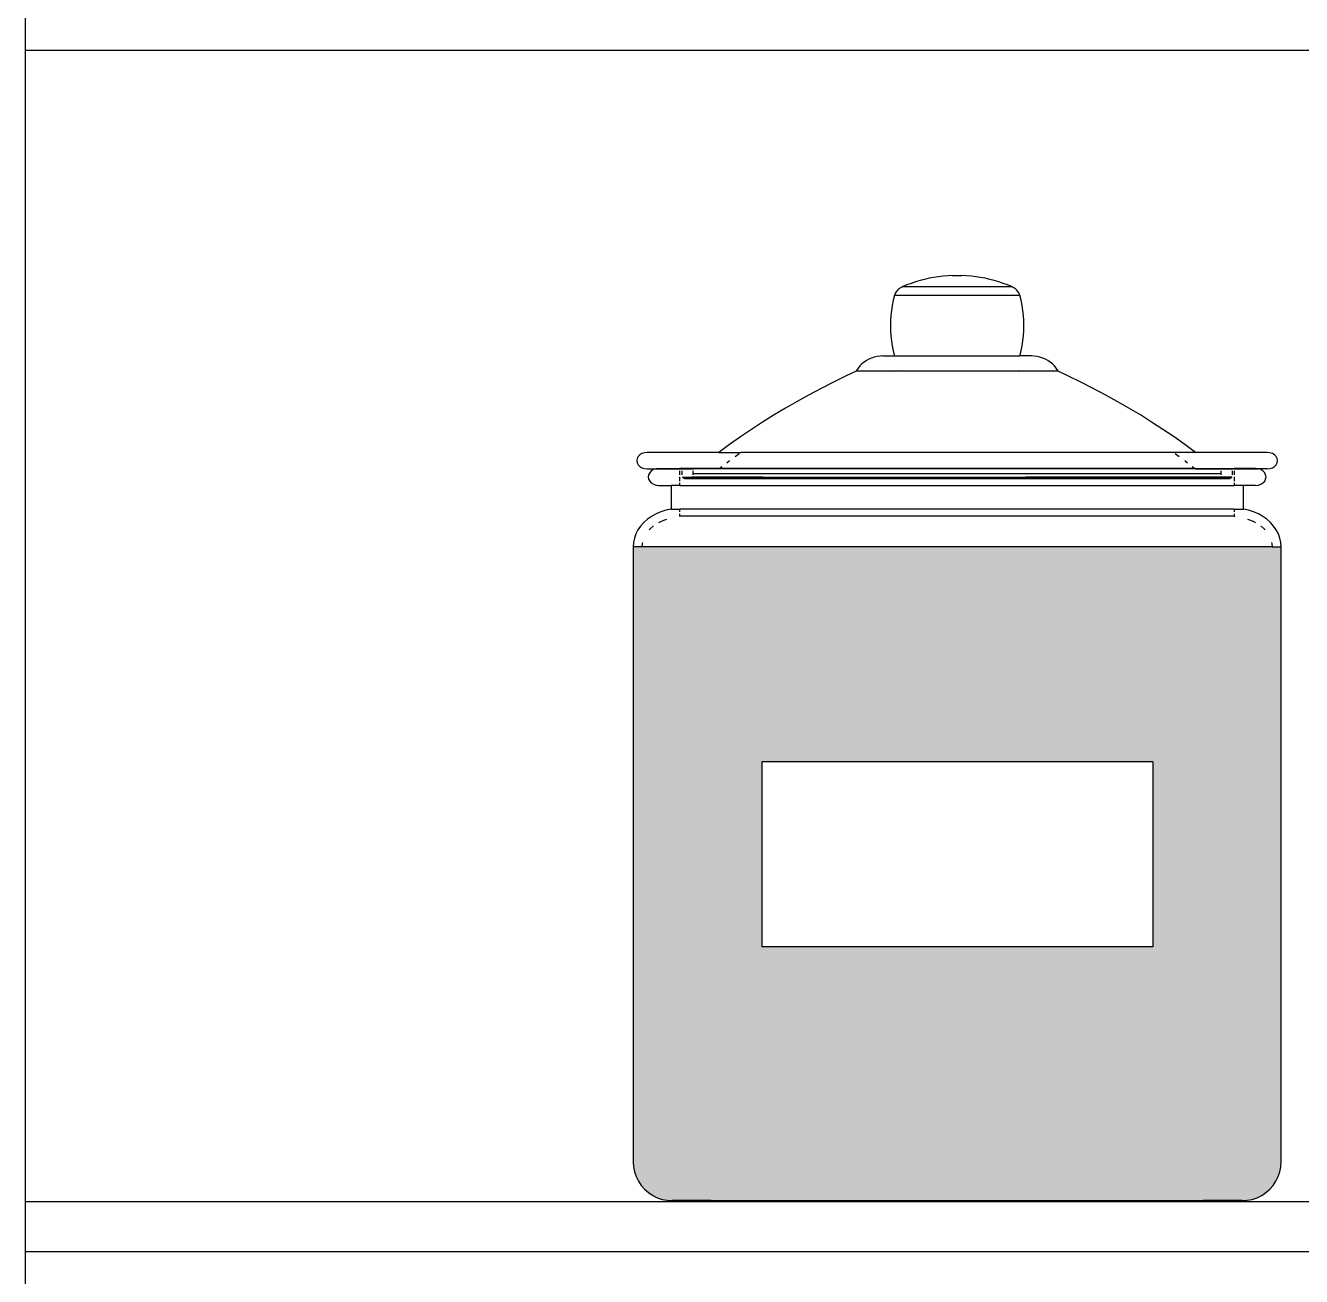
# Model space of a CAD drawing. Header units: millimetres. Extents: x 857 to 2168, y 576 to 1198.
# Drawn here: x 1490.87 to 1502.85, y 804.33 to 816.08 of the extents above; entities that cross this region are included whole.
import ezdxf

# ---------------------------------------------------------------- set-up
doc = ezdxf.new("R2010")
doc.units = ezdxf.units.MM
doc.layers.add('WAL', color=7, linetype='Continuous', lineweight=30)

msp = doc.modelspace()

# ---------------------------------------------------------------- hatches: boundary and pattern name
at = {"lineweight": -2, "true_color": 0xfac7ad}
h = msp.add_hatch(color=31, dxfattribs=at)
h.dxf.hatch_style = 1
h.paths.add_polyline_path([(1502.977, 833.707), (1502.893, 833.707), (1496.981, 833.707), (1496.896, 833.707), (1496.896, 827.935), (1496.899, 827.887), (1496.908, 827.84), (1496.924, 827.795), (1496.945, 827.752), (1496.972, 827.712), (1497.003, 827.676), (1497.039, 827.645), (1497.079, 827.618), (1497.122, 827.597), (1497.134, 827.593), (1502.74, 827.593), (1502.752, 827.597), (1502.794, 827.618), (1502.834, 827.645), (1502.87, 827.676), (1502.902, 827.712), (1502.928, 827.752), (1502.95, 827.795), (1502.965, 827.84), (1502.974, 827.887), (1502.977, 827.935)])
h.paths.add_polyline_path([(1501.772, 829.952), (1498.101, 829.952), (1498.101, 831.69), (1501.772, 831.69)], flags=16)
h.paths.add_polyline_path([(1509.928, 833.707), (1509.843, 833.707), (1503.931, 833.707), (1503.846, 833.707), (1503.846, 827.935), (1503.849, 827.887), (1503.859, 827.84), (1503.874, 827.795), (1503.895, 827.752), (1503.922, 827.712), (1503.953, 827.676), (1503.989, 827.645), (1504.029, 827.618), (1504.072, 827.597), (1504.084, 827.593), (1509.69, 827.593), (1509.702, 827.597), (1509.745, 827.618), (1509.784, 827.645), (1509.82, 827.676), (1509.852, 827.712), (1509.879, 827.752), (1509.9, 827.795), (1509.915, 827.84), (1509.924, 827.887), (1509.928, 827.935)])
h.paths.add_polyline_path([(1505.052, 829.952), (1505.052, 831.69), (1508.722, 831.69), (1508.722, 829.952)], flags=16)
h.paths.add_polyline_path([(1516.687, 827.795), (1516.702, 827.84), (1516.712, 827.887), (1516.715, 827.935), (1516.715, 832.187), (1510.634, 832.187), (1510.634, 827.935), (1510.637, 827.887), (1510.646, 827.84), (1510.661, 827.795), (1510.683, 827.752), (1510.709, 827.712), (1510.741, 827.676), (1510.777, 827.645), (1510.816, 827.618), (1510.859, 827.597), (1510.871, 827.593), (1516.477, 827.593), (1516.489, 827.597), (1516.532, 827.618), (1516.572, 827.645), (1516.608, 827.676), (1516.639, 827.712), (1516.666, 827.752)])
h.paths.add_polyline_path([(1511.839, 829.192), (1511.839, 830.93), (1515.509, 830.93), (1515.509, 829.192)], flags=16)
h.paths.add_polyline_path([(1523.665, 832.187), (1517.584, 832.187), (1517.584, 827.935), (1517.587, 827.887), (1517.596, 827.84), (1517.612, 827.795), (1517.633, 827.752), (1517.659, 827.712), (1517.691, 827.676), (1517.727, 827.645), (1517.767, 827.618), (1517.81, 827.597), (1517.822, 827.593), (1523.427, 827.593), (1523.439, 827.597), (1523.482, 827.618), (1523.522, 827.645), (1523.558, 827.676), (1523.59, 827.712), (1523.616, 827.752), (1523.637, 827.795), (1523.653, 827.84), (1523.662, 827.887), (1523.665, 827.935)])
h.paths.add_polyline_path([(1518.789, 829.192), (1518.789, 830.93), (1522.46, 830.93), (1522.46, 829.192)], flags=16)
h.paths.add_polyline_path([(1504.216, 820.919), (1498.134, 820.919), (1498.134, 816.667), (1498.137, 816.619), (1498.147, 816.573), (1498.162, 816.527), (1498.183, 816.484), (1498.21, 816.444), (1498.241, 816.409), (1504.108, 816.409), (1504.14, 816.444), (1504.167, 816.484), (1504.188, 816.527), (1504.203, 816.573), (1504.212, 816.619), (1504.216, 816.667)])
h.paths.add_polyline_path([(1503.01, 817.924), (1499.34, 817.924), (1499.34, 819.662), (1503.01, 819.662)], flags=16)
h.paths.add_polyline_path([(1524.903, 822.439), (1524.819, 822.439), (1518.906, 822.439), (1518.822, 822.439), (1518.822, 816.667), (1518.825, 816.619), (1518.834, 816.573), (1518.85, 816.527), (1518.871, 816.484), (1518.897, 816.444), (1518.929, 816.409), (1524.796, 816.409), (1524.828, 816.444), (1524.854, 816.484), (1524.875, 816.527), (1524.891, 816.573), (1524.9, 816.619), (1524.903, 816.667)])
h.paths.add_polyline_path([(1523.698, 820.422), (1523.698, 818.684), (1520.027, 818.684), (1520.027, 820.422)], flags=16)
h.paths.add_polyline_path([(1511.166, 820.919), (1505.084, 820.919), (1505.084, 816.667), (1505.087, 816.619), (1505.097, 816.573), (1505.112, 816.527), (1505.133, 816.484), (1505.16, 816.444), (1505.192, 816.409), (1511.059, 816.409), (1511.09, 816.444), (1511.117, 816.484), (1511.138, 816.527), (1511.153, 816.573), (1511.163, 816.619), (1511.166, 816.667)])
h.paths.add_polyline_path([(1506.29, 817.924), (1506.29, 819.662), (1509.96, 819.662), (1509.96, 817.924)], flags=16)
h.paths.add_polyline_path([(1517.953, 822.439), (1517.869, 822.439), (1511.956, 822.439), (1511.872, 822.439), (1511.872, 816.667), (1511.875, 816.619), (1511.884, 816.573), (1511.9, 816.527), (1511.921, 816.484), (1511.947, 816.444), (1511.979, 816.409), (1517.846, 816.409), (1517.878, 816.444), (1517.904, 816.484), (1517.925, 816.527), (1517.941, 816.573), (1517.95, 816.619), (1517.953, 816.667)])
h.paths.add_polyline_path([(1513.077, 818.684), (1513.077, 820.422), (1516.748, 820.422), (1516.748, 818.684)], flags=16)
h.paths.add_polyline_path([(1502.654, 811.183), (1502.57, 811.183), (1496.658, 811.183), (1496.573, 811.183), (1496.573, 805.411), (1496.576, 805.363), (1496.585, 805.316), (1496.601, 805.271), (1496.622, 805.228), (1496.649, 805.188), (1496.68, 805.152), (1496.716, 805.12), (1496.756, 805.094), (1496.799, 805.073), (1496.844, 805.057), (1496.891, 805.048), (1496.939, 805.045), (1497.304, 805.045), (1501.923, 805.045), (1502.289, 805.045), (1502.336, 805.048), (1502.383, 805.057), (1502.429, 805.073), (1502.472, 805.094), (1502.511, 805.12), (1502.547, 805.152), (1502.579, 805.188), (1502.605, 805.228), (1502.627, 805.271), (1502.642, 805.316), (1502.651, 805.363), (1502.654, 805.411)])
h.paths.add_polyline_path([(1497.779, 807.428), (1497.779, 809.165), (1501.449, 809.165), (1501.449, 807.428)], flags=16)
h.paths.add_polyline_path([(1509.605, 811.183), (1509.52, 811.183), (1503.608, 811.183), (1503.523, 811.183), (1503.523, 805.411), (1503.526, 805.363), (1503.536, 805.316), (1503.551, 805.271), (1503.572, 805.228), (1503.599, 805.188), (1503.63, 805.152), (1503.666, 805.12), (1503.706, 805.094), (1503.749, 805.073), (1503.794, 805.057), (1503.841, 805.048), (1503.889, 805.045), (1504.254, 805.045), (1508.874, 805.045), (1509.239, 805.045), (1509.287, 805.048), (1509.334, 805.057), (1509.379, 805.073), (1509.422, 805.094), (1509.462, 805.12), (1509.498, 805.152), (1509.529, 805.188), (1509.556, 805.228), (1509.577, 805.271), (1509.592, 805.316), (1509.602, 805.363), (1509.605, 805.411)])
h.paths.add_polyline_path([(1504.729, 807.428), (1504.729, 809.165), (1508.399, 809.165), (1508.399, 807.428)], flags=16)
h.paths.add_polyline_path([(1516.392, 809.662), (1510.311, 809.662), (1510.311, 805.411), (1510.314, 805.363), (1510.323, 805.316), (1510.338, 805.271), (1510.36, 805.228), (1510.386, 805.188), (1510.418, 805.152), (1510.454, 805.12), (1510.493, 805.094), (1510.536, 805.073), (1510.582, 805.057), (1510.629, 805.048), (1510.676, 805.045), (1511.042, 805.045), (1515.661, 805.045), (1516.026, 805.045), (1516.074, 805.048), (1516.121, 805.057), (1516.166, 805.073), (1516.209, 805.094), (1516.249, 805.12), (1516.285, 805.152), (1516.316, 805.188), (1516.343, 805.228), (1516.364, 805.271), (1516.38, 805.316), (1516.389, 805.363), (1516.392, 805.411)])
h.paths.add_polyline_path([(1511.516, 806.668), (1511.516, 808.405), (1515.187, 808.405), (1515.187, 806.668)], flags=16)
h.paths.add_polyline_path([(1523.293, 805.228), (1523.314, 805.271), (1523.33, 805.316), (1523.339, 805.363), (1523.342, 805.411), (1523.342, 809.662), (1517.261, 809.662), (1517.261, 805.411), (1517.264, 805.363), (1517.273, 805.316), (1517.289, 805.271), (1517.31, 805.228), (1517.336, 805.188), (1517.368, 805.152), (1517.404, 805.12), (1517.444, 805.094), (1517.487, 805.073), (1517.532, 805.057), (1517.579, 805.048), (1517.627, 805.045), (1517.992, 805.045), (1522.611, 805.045), (1522.976, 805.045), (1523.024, 805.048), (1523.071, 805.057), (1523.116, 805.073), (1523.159, 805.094), (1523.199, 805.12), (1523.235, 805.152), (1523.267, 805.188)])
h.paths.add_polyline_path([(1518.466, 806.668), (1518.466, 808.405), (1522.137, 808.405), (1522.137, 806.668)], flags=16)
h.paths.add_polyline_path([(1502.685, 798.37), (1496.604, 798.37), (1496.604, 794.118), (1496.607, 794.071), (1496.616, 794.024), (1496.631, 793.978), (1496.653, 793.935), (1496.679, 793.896), (1496.711, 793.86), (1502.578, 793.86), (1502.609, 793.896), (1502.636, 793.935), (1502.657, 793.978), (1502.672, 794.024), (1502.682, 794.071), (1502.685, 794.118)])
h.paths.add_polyline_path([(1497.809, 795.375), (1497.809, 797.113), (1501.479, 797.113), (1501.479, 795.375)], flags=16)
h.paths.add_polyline_path([(1509.635, 798.37), (1503.554, 798.37), (1503.554, 794.118), (1503.557, 794.071), (1503.566, 794.024), (1503.582, 793.978), (1503.603, 793.935), (1503.629, 793.896), (1503.661, 793.86), (1509.528, 793.86), (1509.56, 793.896), (1509.586, 793.935), (1509.607, 793.978), (1509.623, 794.024), (1509.632, 794.071), (1509.635, 794.118)])
h.paths.add_polyline_path([(1504.759, 795.375), (1504.759, 797.113), (1508.43, 797.113), (1508.43, 795.375)], flags=16)
h.paths.add_polyline_path([(1516.422, 799.89), (1516.338, 799.89), (1510.426, 799.89), (1510.341, 799.89), (1510.341, 794.118), (1510.344, 794.071), (1510.354, 794.024), (1510.369, 793.978), (1510.39, 793.935), (1510.417, 793.896), (1510.448, 793.86), (1516.315, 793.86), (1516.347, 793.896), (1516.373, 793.935), (1516.395, 793.978), (1516.41, 794.024), (1516.419, 794.071), (1516.422, 794.118)])
h.paths.add_polyline_path([(1511.547, 796.136), (1511.547, 797.873), (1515.217, 797.873), (1515.217, 796.136)], flags=16)
h.paths.add_polyline_path([(1523.373, 799.89), (1523.288, 799.89), (1517.376, 799.89), (1517.291, 799.89), (1517.291, 794.118), (1517.294, 794.071), (1517.304, 794.024), (1517.319, 793.978), (1517.34, 793.935), (1517.367, 793.896), (1517.398, 793.86), (1523.266, 793.86), (1523.297, 793.896), (1523.324, 793.935), (1523.345, 793.978), (1523.36, 794.024), (1523.37, 794.071), (1523.373, 794.118)])
h.paths.add_polyline_path([(1522.167, 796.136), (1518.497, 796.136), (1518.497, 797.873), (1522.167, 797.873)], flags=16)
at = {"layer": 'WAL', "lineweight": -2, "true_color": 0xd56c9f}
h = msp.add_hatch(dxfattribs=at)
h.set_pattern_fill('GOST_GROUND', color=233, scale=0.75)
h.set_pattern_definition([(45, (-730.247, 1925.7245), (10.606602, 0), [15]), (45, (-727.997, 1925.7245), (10.606602, 0), [15]), (45, (-725.747, 1925.7245), (10.606602, 0), [15])])
h.paths.add_polyline_path([(1533.814, 870.639), (1490.869, 870.639), (1490.869, 841.222), (1529.406, 841.222, 0.496712), (1529.406, 840.282), (1490.869, 840.282), (1490.869, 838.402), (1529.406, 838.402), (1529.406, 793.756), (1490.869, 793.756), (1490.869, 791.876), (1529.428, 791.876, 0.569305), (1529.428, 790.936), (1490.869, 790.936), (1490.869, 762.34), (1533.814, 762.34), (1533.814, 789.996)])

# ---------------------------------------------------------------- linework, layer by layer
at = {"layer": 'WAL', "lineweight": -2}
for p, q in [((1490.869, 793.756), (1490.869, 838.402)), ((1529.406, 815.844), (1490.869, 815.844)), ((1499.224, 813.672), (1499.183, 813.658)), ((1499.224, 813.672), (1499.183, 813.658)), ((1499.265, 813.684), (1499.224, 813.672)), ((1499.265, 813.684), (1499.224, 813.672)), ((1499.307, 813.695), (1499.265, 813.684)), ((1499.307, 813.695), (1499.265, 813.684)), ((1499.35, 813.705), (1499.307, 813.695)), ((1499.35, 813.705), (1499.307, 813.695)), ((1499.393, 813.713), (1499.35, 813.705)), ((1499.393, 813.713), (1499.35, 813.705)), ((1499.437, 813.72), (1499.393, 813.713)), ((1499.437, 813.72), (1499.393, 813.713)), ((1499.481, 813.725), (1499.437, 813.72)), ((1499.481, 813.725), (1499.437, 813.72)), ((1499.525, 813.729), (1499.481, 813.725)), ((1499.525, 813.729), (1499.481, 813.725)), ((1499.569, 813.732), (1499.525, 813.729)), ((1499.569, 813.732), (1499.525, 813.729)), ((1499.569, 813.732), (1499.658, 813.732)), ((1499.569, 813.732), (1499.658, 813.732)), ((1499.702, 813.729), (1499.658, 813.732)), ((1499.702, 813.729), (1499.658, 813.732)), ((1499.747, 813.725), (1499.702, 813.729)), ((1499.747, 813.725), (1499.702, 813.729)), ((1499.79, 813.72), (1499.747, 813.725)), ((1499.79, 813.72), (1499.747, 813.725)), ((1499.834, 813.713), (1499.79, 813.72)), ((1499.834, 813.713), (1499.79, 813.72)), ((1499.877, 813.705), (1499.834, 813.713)), ((1499.877, 813.705), (1499.834, 813.713)), ((1499.92, 813.695), (1499.877, 813.705)), ((1499.92, 813.695), (1499.877, 813.705)), ((1499.962, 813.684), (1499.92, 813.695)), ((1499.962, 813.684), (1499.92, 813.695)), ((1500.004, 813.672), (1499.962, 813.684)), ((1500.004, 813.672), (1499.962, 813.684)), ((1500.045, 813.658), (1500.004, 813.672)), ((1500.045, 813.658), (1500.004, 813.672)), ((1499.029, 813.554), (1499.026, 813.546)), ((1499.029, 813.554), (1499.026, 813.546)), ((1499.032, 813.562), (1499.029, 813.554)), ((1499.032, 813.562), (1499.029, 813.554)), ((1499.036, 813.57), (1499.032, 813.562)), ((1499.036, 813.57), (1499.032, 813.562)), ((1499.041, 813.578), (1499.036, 813.57)), ((1499.041, 813.578), (1499.036, 813.57)), ((1499.047, 813.586), (1499.041, 813.578)), ((1499.047, 813.586), (1499.041, 813.578)), ((1499.053, 813.593), (1499.047, 813.586)), ((1499.053, 813.593), (1499.047, 813.586)), ((1499.06, 813.6), (1499.053, 813.593)), ((1499.06, 813.6), (1499.053, 813.593)), ((1499.068, 813.606), (1499.06, 813.6)), ((1499.068, 813.606), (1499.06, 813.6)), ((1499.076, 813.612), (1499.068, 813.606)), ((1499.076, 813.612), (1499.068, 813.606)), ((1499.084, 813.617), (1499.076, 813.612)), ((1499.084, 813.617), (1499.076, 813.612)), ((1499.093, 813.622), (1499.084, 813.617)), ((1499.093, 813.622), (1499.084, 813.617)), ((1499.103, 813.627), (1499.093, 813.622)), ((1499.103, 813.627), (1499.093, 813.622)), ((1499.142, 813.643), (1499.103, 813.627)), ((1499.142, 813.643), (1499.103, 813.627)), ((1499.103, 813.627), (1500.125, 813.627)), ((1499.103, 813.627), (1500.125, 813.627)), ((1499.183, 813.658), (1499.142, 813.643)), ((1499.183, 813.658), (1499.142, 813.643)), ((1500.085, 813.643), (1500.045, 813.658)), ((1500.085, 813.643), (1500.045, 813.658)), ((1500.125, 813.627), (1500.085, 813.643)), ((1500.125, 813.627), (1500.085, 813.643)), ((1500.134, 813.622), (1500.125, 813.627)), ((1500.134, 813.622), (1500.125, 813.627)), ((1500.143, 813.617), (1500.134, 813.622)), ((1500.143, 813.617), (1500.134, 813.622)), ((1500.152, 813.612), (1500.143, 813.617)), ((1500.152, 813.612), (1500.143, 813.617)), ((1500.16, 813.606), (1500.152, 813.612)), ((1500.16, 813.606), (1500.152, 813.612)), ((1500.167, 813.6), (1500.16, 813.606)), ((1500.167, 813.6), (1500.16, 813.606)), ((1500.174, 813.593), (1500.167, 813.6)), ((1500.174, 813.593), (1500.167, 813.6)), ((1500.181, 813.586), (1500.174, 813.593)), ((1500.181, 813.586), (1500.174, 813.593)), ((1500.186, 813.578), (1500.181, 813.586)), ((1500.186, 813.578), (1500.181, 813.586)), ((1500.191, 813.57), (1500.186, 813.578)), ((1500.191, 813.57), (1500.186, 813.578)), ((1500.195, 813.562), (1500.191, 813.57)), ((1500.195, 813.562), (1500.191, 813.57)), ((1500.199, 813.554), (1500.195, 813.562)), ((1500.199, 813.554), (1500.195, 813.562)), ((1500.201, 813.546), (1500.199, 813.554)), ((1500.201, 813.546), (1500.199, 813.554)), ((1499.005, 813.451), (1498.997, 813.404)), ((1499.005, 813.451), (1498.997, 813.404)), ((1499.014, 813.499), (1499.005, 813.451)), ((1499.014, 813.499), (1499.005, 813.451)), ((1499.026, 813.546), (1499.014, 813.499)), ((1499.026, 813.546), (1499.014, 813.499)), ((1499.026, 813.546), (1500.201, 813.546)), ((1499.026, 813.546), (1500.201, 813.546)), ((1500.213, 813.499), (1500.201, 813.546)), ((1500.213, 813.499), (1500.201, 813.546)), ((1500.223, 813.451), (1500.213, 813.499)), ((1500.223, 813.451), (1500.213, 813.499)), ((1500.23, 813.404), (1500.223, 813.451)), ((1500.23, 813.404), (1500.223, 813.451)), ((1498.989, 813.309), (1498.988, 813.261)), ((1498.989, 813.309), (1498.988, 813.261)), ((1498.992, 813.356), (1498.989, 813.309)), ((1498.992, 813.356), (1498.989, 813.309)), ((1498.997, 813.404), (1498.992, 813.356)), ((1498.997, 813.404), (1498.992, 813.356)), ((1500.236, 813.356), (1500.23, 813.404)), ((1500.236, 813.356), (1500.23, 813.404)), ((1500.239, 813.309), (1500.236, 813.356)), ((1500.239, 813.309), (1500.236, 813.356)), ((1500.24, 813.261), (1500.239, 813.309)), ((1500.24, 813.261), (1500.239, 813.309)), ((1498.988, 813.261), (1498.989, 813.213)), ((1498.988, 813.261), (1498.989, 813.213)), ((1498.989, 813.213), (1498.992, 813.165)), ((1498.989, 813.213), (1498.992, 813.165)), ((1500.236, 813.165), (1500.239, 813.213)), ((1500.236, 813.165), (1500.239, 813.213)), ((1500.239, 813.213), (1500.24, 813.261)), ((1500.239, 813.213), (1500.24, 813.261)), ((1498.992, 813.165), (1498.997, 813.117)), ((1498.992, 813.165), (1498.997, 813.117)), ((1498.997, 813.117), (1499.005, 813.07)), ((1498.997, 813.117), (1499.005, 813.07)), ((1499.005, 813.07), (1499.014, 813.023)), ((1499.005, 813.07), (1499.014, 813.023)), ((1500.213, 813.023), (1500.223, 813.07)), ((1500.213, 813.023), (1500.223, 813.07)), ((1500.223, 813.07), (1500.23, 813.117)), ((1500.223, 813.07), (1500.23, 813.117)), ((1500.23, 813.117), (1500.236, 813.165)), ((1500.23, 813.117), (1500.236, 813.165)), ((1498.811, 812.956), (1498.786, 812.946)), ((1498.811, 812.956), (1498.786, 812.946)), ((1498.836, 812.965), (1498.811, 812.956)), ((1498.836, 812.965), (1498.811, 812.956)), ((1498.863, 812.971), (1498.836, 812.965)), ((1498.863, 812.971), (1498.836, 812.965)), ((1498.89, 812.975), (1498.863, 812.971)), ((1498.89, 812.975), (1498.863, 812.971)), ((1498.917, 812.976), (1498.89, 812.975)), ((1498.917, 812.976), (1498.89, 812.975)), ((1498.917, 812.976), (1499.026, 812.976)), ((1498.917, 812.976), (1499.026, 812.976)), ((1499.014, 813.023), (1499.026, 812.976)), ((1499.014, 813.023), (1499.026, 812.976)), ((1499.026, 812.976), (1500.201, 812.976)), ((1499.026, 812.976), (1500.201, 812.976)), ((1500.201, 812.976), (1500.213, 813.023)), ((1500.201, 812.976), (1500.213, 813.023)), ((1500.31, 812.976), (1500.201, 812.976)), ((1500.31, 812.976), (1500.201, 812.976)), ((1500.337, 812.975), (1500.31, 812.976)), ((1500.337, 812.975), (1500.31, 812.976)), ((1500.364, 812.971), (1500.337, 812.975)), ((1500.364, 812.971), (1500.337, 812.975)), ((1500.391, 812.965), (1500.364, 812.971)), ((1500.391, 812.965), (1500.364, 812.971)), ((1500.417, 812.956), (1500.391, 812.965)), ((1500.417, 812.956), (1500.391, 812.965)), ((1500.442, 812.946), (1500.417, 812.956)), ((1500.442, 812.946), (1500.417, 812.956)), ((1498.665, 812.832), (1498.567, 812.786)), ((1498.665, 812.832), (1498.567, 812.786)), ((1498.669, 812.84), (1498.665, 812.832)), ((1498.669, 812.84), (1498.665, 812.832)), ((1499.025, 812.832), (1498.665, 812.832)), ((1499.025, 812.832), (1498.665, 812.832)), ((1498.684, 812.862), (1498.669, 812.84)), ((1498.684, 812.862), (1498.669, 812.84)), ((1498.701, 812.882), (1498.684, 812.862)), ((1498.701, 812.882), (1498.684, 812.862)), ((1498.719, 812.901), (1498.701, 812.882)), ((1498.719, 812.901), (1498.701, 812.882)), ((1498.74, 812.918), (1498.719, 812.901)), ((1498.74, 812.918), (1498.719, 812.901)), ((1498.762, 812.933), (1498.74, 812.918)), ((1498.762, 812.933), (1498.74, 812.918)), ((1498.786, 812.946), (1498.762, 812.933)), ((1498.786, 812.946), (1498.762, 812.933)), ((1499.025, 812.832), (1499.046, 812.84)), ((1499.025, 812.832), (1499.046, 812.84)), ((1500.203, 812.832), (1499.025, 812.832)), ((1500.203, 812.832), (1499.025, 812.832)), ((1500.182, 812.84), (1500.203, 812.832)), ((1500.182, 812.84), (1500.203, 812.832)), ((1500.562, 812.832), (1500.203, 812.832)), ((1500.562, 812.832), (1500.203, 812.832)), ((1500.465, 812.933), (1500.442, 812.946)), ((1500.465, 812.933), (1500.442, 812.946)), ((1500.488, 812.918), (1500.465, 812.933)), ((1500.488, 812.918), (1500.465, 812.933)), ((1500.508, 812.901), (1500.488, 812.918)), ((1500.508, 812.901), (1500.488, 812.918)), ((1500.527, 812.882), (1500.508, 812.901)), ((1500.527, 812.882), (1500.508, 812.901)), ((1500.544, 812.862), (1500.527, 812.882)), ((1500.544, 812.862), (1500.527, 812.882)), ((1500.558, 812.84), (1500.544, 812.862)), ((1500.558, 812.84), (1500.544, 812.862)), ((1500.562, 812.832), (1500.558, 812.84)), ((1500.562, 812.832), (1500.558, 812.84)), ((1500.66, 812.786), (1500.562, 812.832)), ((1500.66, 812.786), (1500.562, 812.832)), ((1498.452, 812.73), (1498.338, 812.672)), ((1498.452, 812.73), (1498.338, 812.672)), ((1498.567, 812.786), (1498.452, 812.73)), ((1498.567, 812.786), (1498.452, 812.73)), ((1500.776, 812.73), (1500.66, 812.786)), ((1500.776, 812.73), (1500.66, 812.786)), ((1500.89, 812.672), (1500.776, 812.73)), ((1500.89, 812.672), (1500.776, 812.73)), ((1498.225, 812.612), (1498.113, 812.55)), ((1498.225, 812.612), (1498.113, 812.55)), ((1498.338, 812.672), (1498.225, 812.612)), ((1498.338, 812.672), (1498.225, 812.612)), ((1501.003, 812.612), (1500.89, 812.672)), ((1501.003, 812.612), (1500.89, 812.672)), ((1501.114, 812.55), (1501.003, 812.612)), ((1501.114, 812.55), (1501.003, 812.612)), ((1498.003, 812.487), (1497.895, 812.422)), ((1498.003, 812.487), (1497.895, 812.422)), ((1498.113, 812.55), (1498.003, 812.487)), ((1498.113, 812.55), (1498.003, 812.487)), ((1501.224, 812.487), (1501.114, 812.55)), ((1501.224, 812.487), (1501.114, 812.55)), ((1501.333, 812.422), (1501.224, 812.487)), ((1501.333, 812.422), (1501.224, 812.487)), ((1497.788, 812.355), (1497.683, 812.286)), ((1497.788, 812.355), (1497.683, 812.286)), ((1497.895, 812.422), (1497.788, 812.355)), ((1497.895, 812.422), (1497.788, 812.355)), ((1501.439, 812.355), (1501.333, 812.422)), ((1501.439, 812.355), (1501.333, 812.422)), ((1501.545, 812.286), (1501.439, 812.355)), ((1501.545, 812.286), (1501.439, 812.355)), ((1497.683, 812.286), (1497.579, 812.216)), ((1497.683, 812.286), (1497.579, 812.216)), ((1501.649, 812.216), (1501.545, 812.286)), ((1501.649, 812.216), (1501.545, 812.286)), ((1497.477, 812.144), (1497.376, 812.071)), ((1497.477, 812.144), (1497.376, 812.071)), ((1497.579, 812.216), (1497.477, 812.144)), ((1497.579, 812.216), (1497.477, 812.144)), ((1501.751, 812.144), (1501.649, 812.216)), ((1501.751, 812.144), (1501.649, 812.216)), ((1501.851, 812.071), (1501.751, 812.144)), ((1501.851, 812.071), (1501.751, 812.144)), ((1496.61, 812.014), (1496.606, 811.994)), ((1496.61, 812.014), (1496.606, 811.994)), ((1496.606, 811.994), (1496.61, 811.974)), ((1496.606, 811.994), (1496.61, 811.974)), ((1496.619, 812.032), (1496.61, 812.014)), ((1496.619, 812.032), (1496.61, 812.014)), ((1496.635, 812.048), (1496.619, 812.032)), ((1496.635, 812.048), (1496.619, 812.032)), ((1496.655, 812.06), (1496.635, 812.048)), ((1496.655, 812.06), (1496.635, 812.048)), ((1496.678, 812.068), (1496.655, 812.06)), ((1496.678, 812.068), (1496.655, 812.06)), ((1496.703, 812.071), (1496.678, 812.068)), ((1496.703, 812.071), (1496.678, 812.068)), ((1497.376, 812.071), (1496.703, 812.071)), ((1497.376, 812.071), (1496.703, 812.071)), ((1497.376, 812.071), (1497.583, 812.071)), ((1497.376, 812.071), (1497.583, 812.071)), ((1497.451, 811.974), (1497.477, 811.994)), ((1497.451, 811.974), (1497.477, 811.994)), ((1497.529, 812.032), (1497.568, 812.06)), ((1497.529, 812.032), (1497.568, 812.06)), ((1497.579, 812.068), (1497.583, 812.071)), ((1497.579, 812.068), (1497.583, 812.071)), ((1501.645, 812.071), (1497.583, 812.071)), ((1501.645, 812.071), (1497.583, 812.071)), ((1501.645, 812.071), (1501.648, 812.068)), ((1501.851, 812.071), (1501.645, 812.071)), ((1501.645, 812.071), (1501.648, 812.068)), ((1501.851, 812.071), (1501.645, 812.071)), ((1501.659, 812.06), (1501.698, 812.032)), ((1501.659, 812.06), (1501.698, 812.032)), ((1501.75, 811.994), (1501.776, 811.974)), ((1501.75, 811.994), (1501.776, 811.974)), ((1502.524, 812.071), (1501.851, 812.071)), ((1502.524, 812.071), (1501.851, 812.071)), ((1502.549, 812.068), (1502.524, 812.071)), ((1502.549, 812.068), (1502.524, 812.071)), ((1502.573, 812.06), (1502.549, 812.068)), ((1502.573, 812.06), (1502.549, 812.068)), ((1502.593, 812.048), (1502.573, 812.06)), ((1502.593, 812.048), (1502.573, 812.06)), ((1502.608, 812.032), (1502.593, 812.048)), ((1502.608, 812.032), (1502.593, 812.048)), ((1502.618, 812.014), (1502.608, 812.032)), ((1502.618, 812.014), (1502.608, 812.032)), ((1502.621, 811.994), (1502.618, 812.014)), ((1502.621, 811.994), (1502.618, 812.014)), ((1502.618, 811.974), (1502.621, 811.994)), ((1502.618, 811.974), (1502.621, 811.994)), ((1496.61, 811.974), (1496.619, 811.955)), ((1496.61, 811.974), (1496.619, 811.955)), ((1496.619, 811.955), (1496.635, 811.939)), ((1496.619, 811.955), (1496.635, 811.939)), ((1496.635, 811.939), (1496.655, 811.927)), ((1496.635, 811.939), (1496.655, 811.927)), ((1496.655, 811.927), (1496.678, 811.919)), ((1496.655, 811.927), (1496.678, 811.919)), ((1496.678, 811.919), (1496.703, 811.917)), ((1496.678, 811.919), (1496.703, 811.917)), ((1496.703, 811.917), (1496.787, 811.917)), ((1496.703, 811.917), (1496.787, 811.917)), ((1496.728, 811.88), (1496.718, 811.86)), ((1496.728, 811.88), (1496.718, 811.86)), ((1496.743, 811.896), (1496.728, 811.88)), ((1496.743, 811.896), (1496.728, 811.88)), ((1496.763, 811.909), (1496.743, 811.896)), ((1496.763, 811.909), (1496.743, 811.896)), ((1496.787, 811.917), (1496.763, 811.909)), ((1496.787, 811.917), (1496.763, 811.909)), ((1496.788, 811.917), (1496.787, 811.917)), ((1496.788, 811.917), (1496.787, 811.917)), ((1496.812, 811.919), (1496.788, 811.917)), ((1496.812, 811.919), (1496.788, 811.917)), ((1496.788, 811.917), (1497.012, 811.917)), ((1496.788, 811.917), (1497.012, 811.917)), ((1496.812, 811.919), (1497.012, 811.919)), ((1496.812, 811.919), (1497.012, 811.919)), ((1497.012, 811.917), (1497.012, 811.919)), ((1497.38, 811.919), (1497.012, 811.919)), ((1497.376, 811.919), (1497.012, 811.919)), ((1497.012, 811.917), (1497.012, 811.919)), ((1497.38, 811.919), (1497.012, 811.919)), ((1497.376, 811.919), (1497.012, 811.919)), ((1497.012, 811.909), (1497.012, 811.917)), ((1497.012, 811.917), (1497.029, 811.917)), ((1497.012, 811.909), (1497.012, 811.917)), ((1497.012, 811.917), (1497.029, 811.917)), ((1497.012, 811.86), (1497.012, 811.896)), ((1497.012, 811.86), (1497.012, 811.896)), ((1497.029, 811.917), (1497.029, 811.909)), ((1497.029, 811.917), (1497.137, 811.917)), ((1497.029, 811.917), (1497.029, 811.909)), ((1497.029, 811.917), (1497.137, 811.917)), ((1497.029, 811.896), (1497.03, 811.86)), ((1497.029, 811.896), (1497.03, 811.86)), ((1497.135, 811.86), (1497.137, 811.873)), ((1497.135, 811.86), (1497.137, 811.873)), ((1497.137, 811.909), (1497.137, 811.917)), ((1497.376, 811.917), (1497.137, 811.917)), ((1497.137, 811.909), (1497.137, 811.917)), ((1497.376, 811.917), (1497.137, 811.917)), ((1497.137, 811.873), (1497.137, 811.896)), ((1497.137, 811.873), (1497.137, 811.896)), ((1497.137, 811.873), (1502.09, 811.873)), ((1497.137, 811.873), (1502.09, 811.873)), ((1497.376, 811.917), (1497.38, 811.919)), ((1497.376, 811.917), (1497.38, 811.919)), ((1501.851, 811.917), (1497.376, 811.917)), ((1501.851, 811.917), (1497.376, 811.917)), ((1497.38, 811.919), (1497.406, 811.939)), ((1497.38, 811.919), (1497.406, 811.939)), ((1501.848, 811.919), (1497.38, 811.919)), ((1501.848, 811.919), (1497.38, 811.919)), ((1501.821, 811.939), (1501.848, 811.919)), ((1501.821, 811.939), (1501.848, 811.919)), ((1501.848, 811.919), (1501.851, 811.917)), ((1501.848, 811.919), (1502.215, 811.919)), ((1501.848, 811.919), (1501.851, 811.917)), ((1501.848, 811.919), (1502.215, 811.919)), ((1501.851, 811.917), (1502.09, 811.917)), ((1501.851, 811.917), (1502.09, 811.917)), ((1502.09, 811.917), (1502.09, 811.909)), ((1502.09, 811.917), (1502.199, 811.917)), ((1502.09, 811.917), (1502.09, 811.909)), ((1502.09, 811.917), (1502.199, 811.917)), ((1502.09, 811.896), (1502.09, 811.873)), ((1502.09, 811.896), (1502.09, 811.873)), ((1502.09, 811.873), (1502.092, 811.86)), ((1502.09, 811.873), (1502.092, 811.86)), ((1502.198, 811.86), (1502.198, 811.896)), ((1502.198, 811.86), (1502.198, 811.896)), ((1502.199, 811.909), (1502.199, 811.917)), ((1502.215, 811.917), (1502.199, 811.917)), ((1502.199, 811.909), (1502.199, 811.917)), ((1502.215, 811.917), (1502.199, 811.917)), ((1502.215, 811.919), (1502.215, 811.917)), ((1502.415, 811.919), (1502.215, 811.919)), ((1502.215, 811.919), (1502.215, 811.917)), ((1502.415, 811.919), (1502.215, 811.919)), ((1502.215, 811.917), (1502.215, 811.909)), ((1502.215, 811.917), (1502.44, 811.917)), ((1502.215, 811.917), (1502.215, 811.909)), ((1502.215, 811.917), (1502.44, 811.917)), ((1502.215, 811.896), (1502.215, 811.86)), ((1502.215, 811.896), (1502.215, 811.86)), ((1502.44, 811.917), (1502.415, 811.919)), ((1502.44, 811.917), (1502.415, 811.919)), ((1502.441, 811.917), (1502.44, 811.917)), ((1502.441, 811.917), (1502.44, 811.917)), ((1502.464, 811.909), (1502.441, 811.917)), ((1502.524, 811.917), (1502.441, 811.917)), ((1502.464, 811.909), (1502.441, 811.917)), ((1502.524, 811.917), (1502.441, 811.917)), ((1502.484, 811.896), (1502.464, 811.909)), ((1502.484, 811.896), (1502.464, 811.909)), ((1502.5, 811.88), (1502.484, 811.896)), ((1502.5, 811.88), (1502.484, 811.896)), ((1502.509, 811.86), (1502.5, 811.88)), ((1502.509, 811.86), (1502.5, 811.88)), ((1502.524, 811.917), (1502.549, 811.919)), ((1502.524, 811.917), (1502.549, 811.919)), ((1502.549, 811.919), (1502.573, 811.927)), ((1502.549, 811.919), (1502.573, 811.927)), ((1502.573, 811.927), (1502.593, 811.939)), ((1502.573, 811.927), (1502.593, 811.939)), ((1502.593, 811.939), (1502.608, 811.955)), ((1502.593, 811.939), (1502.608, 811.955)), ((1502.608, 811.955), (1502.618, 811.974)), ((1502.608, 811.955), (1502.618, 811.974)), ((1496.718, 811.86), (1496.715, 811.84)), ((1496.718, 811.86), (1496.715, 811.84)), ((1496.715, 811.84), (1496.718, 811.819)), ((1496.715, 811.84), (1496.718, 811.819)), ((1496.718, 811.819), (1496.728, 811.8)), ((1496.718, 811.819), (1496.728, 811.8)), ((1496.728, 811.8), (1496.743, 811.784)), ((1496.728, 811.8), (1496.743, 811.784)), ((1496.743, 811.784), (1496.763, 811.771)), ((1496.743, 811.784), (1496.763, 811.771)), ((1496.763, 811.771), (1496.787, 811.763)), ((1496.763, 811.771), (1496.787, 811.763)), ((1496.787, 811.763), (1496.812, 811.761)), ((1496.787, 811.763), (1496.812, 811.761)), ((1496.812, 811.761), (1496.928, 811.761)), ((1496.812, 811.761), (1496.928, 811.761)), ((1496.928, 811.761), (1496.928, 811.539)), ((1497.012, 811.761), (1496.928, 811.761)), ((1496.928, 811.761), (1496.928, 811.539)), ((1497.012, 811.761), (1496.928, 811.761)), ((1497.012, 811.8), (1497.012, 811.84)), ((1497.012, 811.8), (1497.012, 811.84)), ((1497.012, 811.761), (1497.012, 811.784)), ((1497.012, 811.761), (1497.012, 811.784)), ((1497.012, 811.761), (1502.215, 811.761)), ((1497.012, 811.761), (1502.215, 811.761)), ((1497.036, 811.84), (1497.037, 811.839)), ((1497.036, 811.84), (1497.037, 811.839)), ((1497.037, 811.839), (1497.039, 811.835)), ((1497.037, 811.839), (1497.124, 811.839)), ((1497.037, 811.839), (1497.039, 811.835)), ((1497.037, 811.839), (1497.124, 811.839)), ((1497.039, 811.835), (1497.042, 811.831)), ((1497.039, 811.835), (1497.126, 811.835)), ((1497.039, 811.835), (1497.042, 811.831)), ((1497.039, 811.835), (1497.126, 811.835)), ((1497.042, 811.831), (1497.123, 811.832)), ((1497.042, 811.831), (1497.123, 811.832)), ((1497.042, 811.831), (1497.056, 811.825)), ((1497.042, 811.831), (1497.056, 811.825)), ((1497.056, 811.825), (1497.116, 811.827)), ((1497.056, 811.825), (1497.116, 811.827)), ((1497.056, 811.825), (1502.172, 811.825)), ((1497.056, 811.825), (1502.172, 811.825)), ((1497.116, 811.827), (1497.12, 811.829)), ((1497.116, 811.827), (1497.12, 811.829)), ((1497.116, 811.827), (1502.111, 811.827)), ((1497.116, 811.827), (1502.111, 811.827)), ((1497.12, 811.829), (1497.123, 811.832)), ((1497.12, 811.829), (1497.123, 811.832)), ((1497.12, 811.829), (1502.108, 811.829)), ((1497.12, 811.829), (1502.108, 811.829)), ((1497.123, 811.832), (1497.126, 811.835)), ((1497.123, 811.832), (1497.126, 811.835)), ((1497.123, 811.832), (1497.13, 811.831)), ((1497.123, 811.832), (1497.13, 811.831)), ((1497.129, 811.839), (1497.124, 811.839)), ((1497.129, 811.839), (1497.124, 811.839)), ((1497.126, 811.835), (1497.129, 811.839)), ((1497.126, 811.835), (1497.129, 811.839)), ((1497.126, 811.835), (1497.127, 811.835)), ((1497.126, 811.835), (1497.127, 811.835)), ((1497.211, 811.835), (1497.127, 811.835)), ((1497.211, 811.835), (1497.127, 811.835)), ((1497.214, 811.839), (1497.129, 811.839)), ((1497.214, 811.839), (1497.129, 811.839)), ((1497.208, 811.832), (1497.13, 811.831)), ((1497.208, 811.832), (1497.13, 811.831)), ((1497.387, 811.831), (1497.208, 811.832)), ((1497.387, 811.831), (1497.208, 811.832)), ((1497.384, 811.835), (1497.211, 811.835)), ((1497.384, 811.835), (1497.211, 811.835)), ((1497.382, 811.839), (1497.214, 811.839)), ((1497.382, 811.839), (1497.214, 811.839)), ((1497.462, 811.839), (1497.382, 811.839)), ((1497.462, 811.839), (1497.382, 811.839)), ((1497.459, 811.835), (1497.384, 811.835)), ((1497.459, 811.835), (1497.384, 811.835)), ((1497.457, 811.832), (1497.387, 811.831)), ((1497.457, 811.832), (1497.387, 811.831)), ((1497.795, 811.831), (1497.457, 811.832)), ((1497.795, 811.831), (1497.457, 811.832)), ((1497.793, 811.835), (1497.459, 811.835)), ((1497.793, 811.835), (1497.459, 811.835)), ((1497.791, 811.839), (1497.462, 811.839)), ((1497.791, 811.839), (1497.462, 811.839)), ((1497.791, 811.839), (1497.857, 811.839)), ((1497.791, 811.839), (1497.857, 811.839)), ((1497.793, 811.835), (1497.855, 811.835)), ((1497.793, 811.835), (1497.855, 811.835)), ((1497.795, 811.831), (1497.853, 811.832)), ((1497.795, 811.831), (1497.853, 811.832)), ((1497.853, 811.832), (1498.328, 811.831)), ((1497.853, 811.832), (1498.328, 811.831)), ((1497.855, 811.835), (1498.327, 811.835)), ((1497.855, 811.835), (1498.327, 811.835)), ((1497.857, 811.839), (1498.325, 811.839)), ((1497.857, 811.839), (1498.325, 811.839)), ((1498.325, 811.839), (1498.371, 811.839)), ((1498.325, 811.839), (1498.371, 811.839)), ((1498.327, 811.835), (1498.37, 811.835)), ((1498.327, 811.835), (1498.37, 811.835)), ((1498.328, 811.831), (1498.368, 811.832)), ((1498.328, 811.831), (1498.368, 811.832)), ((1498.368, 811.832), (1498.948, 811.831)), ((1498.368, 811.832), (1498.948, 811.831)), ((1498.37, 811.835), (1498.947, 811.835)), ((1498.37, 811.835), (1498.947, 811.835)), ((1498.371, 811.839), (1498.947, 811.839)), ((1498.371, 811.839), (1498.947, 811.839)), ((1498.947, 811.839), (1498.971, 811.839)), ((1498.947, 811.839), (1498.971, 811.839)), ((1498.947, 811.835), (1498.97, 811.835)), ((1498.947, 811.835), (1498.97, 811.835)), ((1498.948, 811.831), (1498.969, 811.832)), ((1498.948, 811.831), (1498.969, 811.832)), ((1498.969, 811.832), (1500.258, 811.832)), ((1498.969, 811.832), (1500.258, 811.832)), ((1498.97, 811.835), (1500.258, 811.835)), ((1498.97, 811.835), (1500.258, 811.835)), ((1498.971, 811.839), (1500.257, 811.839)), ((1498.971, 811.839), (1500.257, 811.839)), ((1500.281, 811.839), (1500.257, 811.839)), ((1500.281, 811.839), (1500.257, 811.839)), ((1500.28, 811.835), (1500.258, 811.835)), ((1500.28, 811.835), (1500.258, 811.835)), ((1500.279, 811.831), (1500.258, 811.832)), ((1500.279, 811.831), (1500.258, 811.832)), ((1500.859, 811.832), (1500.279, 811.831)), ((1500.859, 811.832), (1500.279, 811.831)), ((1500.858, 811.835), (1500.28, 811.835)), ((1500.858, 811.835), (1500.28, 811.835)), ((1500.856, 811.839), (1500.281, 811.839)), ((1500.856, 811.839), (1500.281, 811.839)), ((1500.902, 811.839), (1500.856, 811.839)), ((1500.902, 811.839), (1500.856, 811.839)), ((1500.901, 811.835), (1500.858, 811.835)), ((1500.901, 811.835), (1500.858, 811.835)), ((1500.899, 811.831), (1500.859, 811.832)), ((1500.899, 811.831), (1500.859, 811.832)), ((1501.375, 811.832), (1500.899, 811.831)), ((1501.375, 811.832), (1500.899, 811.831)), ((1501.373, 811.835), (1500.901, 811.835)), ((1501.373, 811.835), (1500.901, 811.835)), ((1501.371, 811.839), (1500.902, 811.839)), ((1501.371, 811.839), (1500.902, 811.839)), ((1501.436, 811.839), (1501.371, 811.839)), ((1501.436, 811.839), (1501.371, 811.839)), ((1501.434, 811.835), (1501.373, 811.835)), ((1501.434, 811.835), (1501.373, 811.835)), ((1501.432, 811.831), (1501.375, 811.832)), ((1501.432, 811.831), (1501.375, 811.832)), ((1501.771, 811.832), (1501.432, 811.831)), ((1501.771, 811.832), (1501.432, 811.831)), ((1501.768, 811.835), (1501.434, 811.835)), ((1501.768, 811.835), (1501.434, 811.835)), ((1501.766, 811.839), (1501.436, 811.839)), ((1501.766, 811.839), (1501.436, 811.839)), ((1501.846, 811.839), (1501.766, 811.839)), ((1501.846, 811.839), (1501.766, 811.839)), ((1501.843, 811.835), (1501.768, 811.835)), ((1501.843, 811.835), (1501.768, 811.835)), ((1501.841, 811.831), (1501.771, 811.832)), ((1501.841, 811.831), (1501.771, 811.832)), ((1502.02, 811.832), (1501.841, 811.831)), ((1502.02, 811.832), (1501.841, 811.831)), ((1502.017, 811.835), (1501.843, 811.835)), ((1502.017, 811.835), (1501.843, 811.835)), ((1502.014, 811.839), (1501.846, 811.839)), ((1502.014, 811.839), (1501.846, 811.839)), ((1502.099, 811.839), (1502.014, 811.839)), ((1502.099, 811.839), (1502.014, 811.839)), ((1502.099, 811.839), (1502.014, 811.839)), ((1502.099, 811.839), (1502.014, 811.839)), ((1502.1, 811.835), (1502.017, 811.835)), ((1502.1, 811.835), (1502.017, 811.835)), ((1502.098, 811.831), (1502.02, 811.832)), ((1502.098, 811.831), (1502.02, 811.832)), ((1502.104, 811.832), (1502.098, 811.831)), ((1502.104, 811.832), (1502.098, 811.831)), ((1502.099, 811.839), (1502.099, 811.839)), ((1502.099, 811.839), (1502.101, 811.835)), ((1502.191, 811.839), (1502.099, 811.839)), ((1502.099, 811.839), (1502.099, 811.839)), ((1502.099, 811.839), (1502.101, 811.835)), ((1502.191, 811.839), (1502.099, 811.839)), ((1502.101, 811.835), (1502.1, 811.835)), ((1502.101, 811.835), (1502.1, 811.835)), ((1502.101, 811.835), (1502.104, 811.832)), ((1502.188, 811.835), (1502.101, 811.835)), ((1502.101, 811.835), (1502.104, 811.832)), ((1502.188, 811.835), (1502.101, 811.835)), ((1502.104, 811.832), (1502.108, 811.829)), ((1502.185, 811.831), (1502.104, 811.832)), ((1502.104, 811.832), (1502.108, 811.829)), ((1502.185, 811.831), (1502.104, 811.832)), ((1502.108, 811.829), (1502.111, 811.827)), ((1502.108, 811.829), (1502.111, 811.827)), ((1502.111, 811.827), (1502.172, 811.825)), ((1502.111, 811.827), (1502.172, 811.825)), ((1502.172, 811.825), (1502.185, 811.831)), ((1502.172, 811.825), (1502.185, 811.831)), ((1502.185, 811.831), (1502.188, 811.835)), ((1502.185, 811.831), (1502.188, 811.835)), ((1502.188, 811.835), (1502.191, 811.839)), ((1502.188, 811.835), (1502.191, 811.839)), ((1502.191, 811.839), (1502.191, 811.84)), ((1502.191, 811.839), (1502.191, 811.84)), ((1502.215, 811.84), (1502.215, 811.8)), ((1502.215, 811.84), (1502.215, 811.8)), ((1502.215, 811.784), (1502.215, 811.761)), ((1502.215, 811.784), (1502.215, 811.761)), ((1502.3, 811.761), (1502.215, 811.761)), ((1502.3, 811.761), (1502.215, 811.761)), ((1502.3, 811.539), (1502.3, 811.761)), ((1502.415, 811.761), (1502.3, 811.761)), ((1502.3, 811.539), (1502.3, 811.761)), ((1502.415, 811.761), (1502.3, 811.761)), ((1502.415, 811.761), (1502.441, 811.763)), ((1502.415, 811.761), (1502.441, 811.763)), ((1502.441, 811.763), (1502.464, 811.771)), ((1502.441, 811.763), (1502.464, 811.771)), ((1502.464, 811.771), (1502.484, 811.784)), ((1502.464, 811.771), (1502.484, 811.784)), ((1502.484, 811.784), (1502.5, 811.8)), ((1502.484, 811.784), (1502.5, 811.8)), ((1502.5, 811.8), (1502.509, 811.819)), ((1502.5, 811.8), (1502.509, 811.819)), ((1502.513, 811.84), (1502.509, 811.86)), ((1502.513, 811.84), (1502.509, 811.86)), ((1502.509, 811.819), (1502.513, 811.84)), ((1502.509, 811.819), (1502.513, 811.84)), ((1496.832, 811.513), (1496.787, 811.494)), ((1496.832, 811.513), (1496.787, 811.494)), ((1496.879, 811.528), (1496.832, 811.513)), ((1496.879, 811.528), (1496.832, 811.513)), ((1496.928, 811.539), (1496.879, 811.528)), ((1496.928, 811.539), (1496.879, 811.528)), ((1496.928, 811.539), (1497.012, 811.539)), ((1496.928, 811.539), (1497.012, 811.539)), ((1497.012, 811.513), (1497.012, 811.539)), ((1502.215, 811.539), (1497.012, 811.539)), ((1497.012, 811.513), (1497.012, 811.539)), ((1502.215, 811.539), (1497.012, 811.539)), ((1502.215, 811.539), (1502.215, 811.513)), ((1502.215, 811.539), (1502.3, 811.539)), ((1502.215, 811.539), (1502.215, 811.513)), ((1502.215, 811.539), (1502.3, 811.539)), ((1502.349, 811.528), (1502.3, 811.539)), ((1502.349, 811.528), (1502.3, 811.539)), ((1502.396, 811.513), (1502.349, 811.528)), ((1502.396, 811.513), (1502.349, 811.528)), ((1502.441, 811.494), (1502.396, 811.513)), ((1502.441, 811.494), (1502.396, 811.513)), ((1496.673, 811.412), (1496.643, 811.379)), ((1496.673, 811.412), (1496.643, 811.379)), ((1496.707, 811.443), (1496.673, 811.412)), ((1496.707, 811.443), (1496.673, 811.412)), ((1496.745, 811.47), (1496.707, 811.443)), ((1496.745, 811.47), (1496.707, 811.443)), ((1496.787, 811.494), (1496.745, 811.47)), ((1496.787, 811.494), (1496.745, 811.47)), ((1496.814, 811.412), (1496.825, 811.418)), ((1496.814, 811.412), (1496.825, 811.418)), ((1496.825, 811.418), (1496.862, 811.434)), ((1496.825, 811.418), (1496.862, 811.434)), ((1496.862, 811.434), (1496.889, 811.443)), ((1496.862, 811.434), (1496.889, 811.443)), ((1497.007, 811.47), (1497.012, 811.471)), ((1497.007, 811.47), (1497.012, 811.471)), ((1497.012, 811.471), (1497.012, 811.494)), ((1497.012, 811.471), (1497.012, 811.494)), ((1502.215, 811.471), (1497.012, 811.471)), ((1502.215, 811.471), (1497.012, 811.471)), ((1502.215, 811.494), (1502.215, 811.471)), ((1502.215, 811.494), (1502.215, 811.471)), ((1502.215, 811.471), (1502.221, 811.47)), ((1502.215, 811.471), (1502.221, 811.47)), ((1502.339, 811.443), (1502.366, 811.434)), ((1502.339, 811.443), (1502.366, 811.434)), ((1502.366, 811.434), (1502.403, 811.418)), ((1502.366, 811.434), (1502.403, 811.418)), ((1502.403, 811.418), (1502.413, 811.412)), ((1502.403, 811.418), (1502.413, 811.412)), ((1502.482, 811.47), (1502.441, 811.494)), ((1502.482, 811.47), (1502.441, 811.494)), ((1502.52, 811.443), (1502.482, 811.47)), ((1502.52, 811.443), (1502.482, 811.47)), ((1502.555, 811.412), (1502.52, 811.443)), ((1502.555, 811.412), (1502.52, 811.443)), ((1502.584, 811.379), (1502.555, 811.412)), ((1502.584, 811.379), (1502.555, 811.412)), ((1496.599, 811.305), (1496.585, 811.265)), ((1496.599, 811.305), (1496.585, 811.265)), ((1496.618, 811.343), (1496.599, 811.305)), ((1496.618, 811.343), (1496.599, 811.305)), ((1496.643, 811.379), (1496.618, 811.343)), ((1496.643, 811.379), (1496.618, 811.343)), ((1496.724, 811.343), (1496.733, 811.353)), ((1496.724, 811.343), (1496.733, 811.353)), ((1496.733, 811.353), (1496.76, 811.377)), ((1496.733, 811.353), (1496.76, 811.377)), ((1496.76, 811.377), (1496.762, 811.379)), ((1496.76, 811.377), (1496.762, 811.379)), ((1502.465, 811.379), (1502.468, 811.377)), ((1502.465, 811.379), (1502.468, 811.377)), ((1502.468, 811.377), (1502.495, 811.353)), ((1502.468, 811.377), (1502.495, 811.353)), ((1502.495, 811.353), (1502.504, 811.343)), ((1502.495, 811.353), (1502.504, 811.343)), ((1502.609, 811.343), (1502.584, 811.379)), ((1502.609, 811.343), (1502.584, 811.379)), ((1502.629, 811.305), (1502.609, 811.343)), ((1502.629, 811.305), (1502.609, 811.343)), ((1502.643, 811.265), (1502.629, 811.305)), ((1502.643, 811.265), (1502.629, 811.305)), ((1496.576, 811.224), (1496.573, 811.183)), ((1496.576, 811.224), (1496.573, 811.183)), ((1496.573, 811.183), (1496.573, 805.411)), ((1496.658, 811.183), (1496.573, 811.183)), ((1496.573, 811.183), (1496.573, 805.411)), ((1496.658, 811.183), (1496.573, 811.183)), ((1496.585, 811.265), (1496.576, 811.224)), ((1496.585, 811.265), (1496.576, 811.224)), ((1496.658, 811.183), (1496.66, 811.212)), ((1496.658, 811.183), (1496.66, 811.212)), ((1502.57, 811.183), (1496.658, 811.183)), ((1502.57, 811.183), (1496.658, 811.183)), ((1496.66, 811.212), (1496.662, 811.224)), ((1496.66, 811.212), (1496.662, 811.224)), ((1502.565, 811.224), (1502.568, 811.212)), ((1502.565, 811.224), (1502.568, 811.212)), ((1502.568, 811.212), (1502.57, 811.183)), ((1502.568, 811.212), (1502.57, 811.183)), ((1502.57, 811.183), (1502.654, 811.183)), ((1502.57, 811.183), (1502.654, 811.183)), ((1502.652, 811.224), (1502.643, 811.265)), ((1502.652, 811.224), (1502.643, 811.265)), ((1502.654, 811.183), (1502.652, 811.224)), ((1502.654, 811.183), (1502.652, 811.224)), ((1502.654, 805.411), (1502.654, 811.183)), ((1502.654, 805.411), (1502.654, 811.183)), ((1497.779, 809.165), (1497.779, 807.428)), ((1501.449, 809.165), (1497.779, 809.165)), ((1497.779, 809.165), (1497.779, 807.428)), ((1501.449, 809.165), (1497.779, 809.165)), ((1501.449, 809.165), (1501.449, 807.428)), ((1501.449, 809.165), (1501.449, 807.428)), ((1501.449, 807.428), (1497.779, 807.428)), ((1501.449, 807.428), (1497.779, 807.428)), ((1496.573, 805.411), (1496.576, 805.363)), ((1496.573, 805.411), (1496.576, 805.363)), ((1502.651, 805.363), (1502.654, 805.411)), ((1502.651, 805.363), (1502.654, 805.411)), ((1496.576, 805.363), (1496.585, 805.316)), ((1496.576, 805.363), (1496.585, 805.316)), ((1496.585, 805.316), (1496.601, 805.271)), ((1496.585, 805.316), (1496.601, 805.271)), ((1502.627, 805.271), (1502.642, 805.316)), ((1502.627, 805.271), (1502.642, 805.316)), ((1502.642, 805.316), (1502.651, 805.363)), ((1502.642, 805.316), (1502.651, 805.363)), ((1496.601, 805.271), (1496.622, 805.228)), ((1496.601, 805.271), (1496.622, 805.228)), ((1496.622, 805.228), (1496.649, 805.188)), ((1496.622, 805.228), (1496.649, 805.188)), ((1496.649, 805.188), (1496.68, 805.152)), ((1496.649, 805.188), (1496.68, 805.152)), ((1502.547, 805.152), (1502.579, 805.188)), ((1502.547, 805.152), (1502.579, 805.188)), ((1502.579, 805.188), (1502.605, 805.228)), ((1502.579, 805.188), (1502.605, 805.228)), ((1502.605, 805.228), (1502.627, 805.271)), ((1502.605, 805.228), (1502.627, 805.271)), ((1496.68, 805.152), (1496.716, 805.12)), ((1496.68, 805.152), (1496.716, 805.12)), ((1496.716, 805.12), (1496.756, 805.094)), ((1496.716, 805.12), (1496.756, 805.094)), ((1496.756, 805.094), (1496.799, 805.073)), ((1496.756, 805.094), (1496.799, 805.073)), ((1496.799, 805.073), (1496.844, 805.057)), ((1496.799, 805.073), (1496.844, 805.057)), ((1496.844, 805.057), (1496.891, 805.048)), ((1496.844, 805.057), (1496.891, 805.048)), ((1496.891, 805.048), (1496.939, 805.045)), ((1496.891, 805.048), (1496.939, 805.045)), ((1497.304, 805.045), (1496.939, 805.045)), ((1497.304, 805.045), (1496.939, 805.045)), ((1497.121, 805.045), (1501.923, 805.045)), ((1497.121, 805.045), (1501.923, 805.045)), ((1502.289, 805.045), (1501.923, 805.045)), ((1502.289, 805.045), (1501.923, 805.045)), ((1502.289, 805.045), (1502.336, 805.048)), ((1502.289, 805.045), (1502.336, 805.048)), ((1502.336, 805.048), (1502.383, 805.057)), ((1502.336, 805.048), (1502.383, 805.057)), ((1502.383, 805.057), (1502.429, 805.073)), ((1502.383, 805.057), (1502.429, 805.073)), ((1502.429, 805.073), (1502.472, 805.094)), ((1502.429, 805.073), (1502.472, 805.094)), ((1502.472, 805.094), (1502.511, 805.12)), ((1502.472, 805.094), (1502.511, 805.12)), ((1502.511, 805.12), (1502.547, 805.152)), ((1502.511, 805.12), (1502.547, 805.152)), ((1529.406, 805.035), (1490.869, 805.035)), ((1529.406, 804.565), (1490.869, 804.565))]:
    msp.add_line(p, q, dxfattribs=at)

doc.saveas('drawing.dxf')
